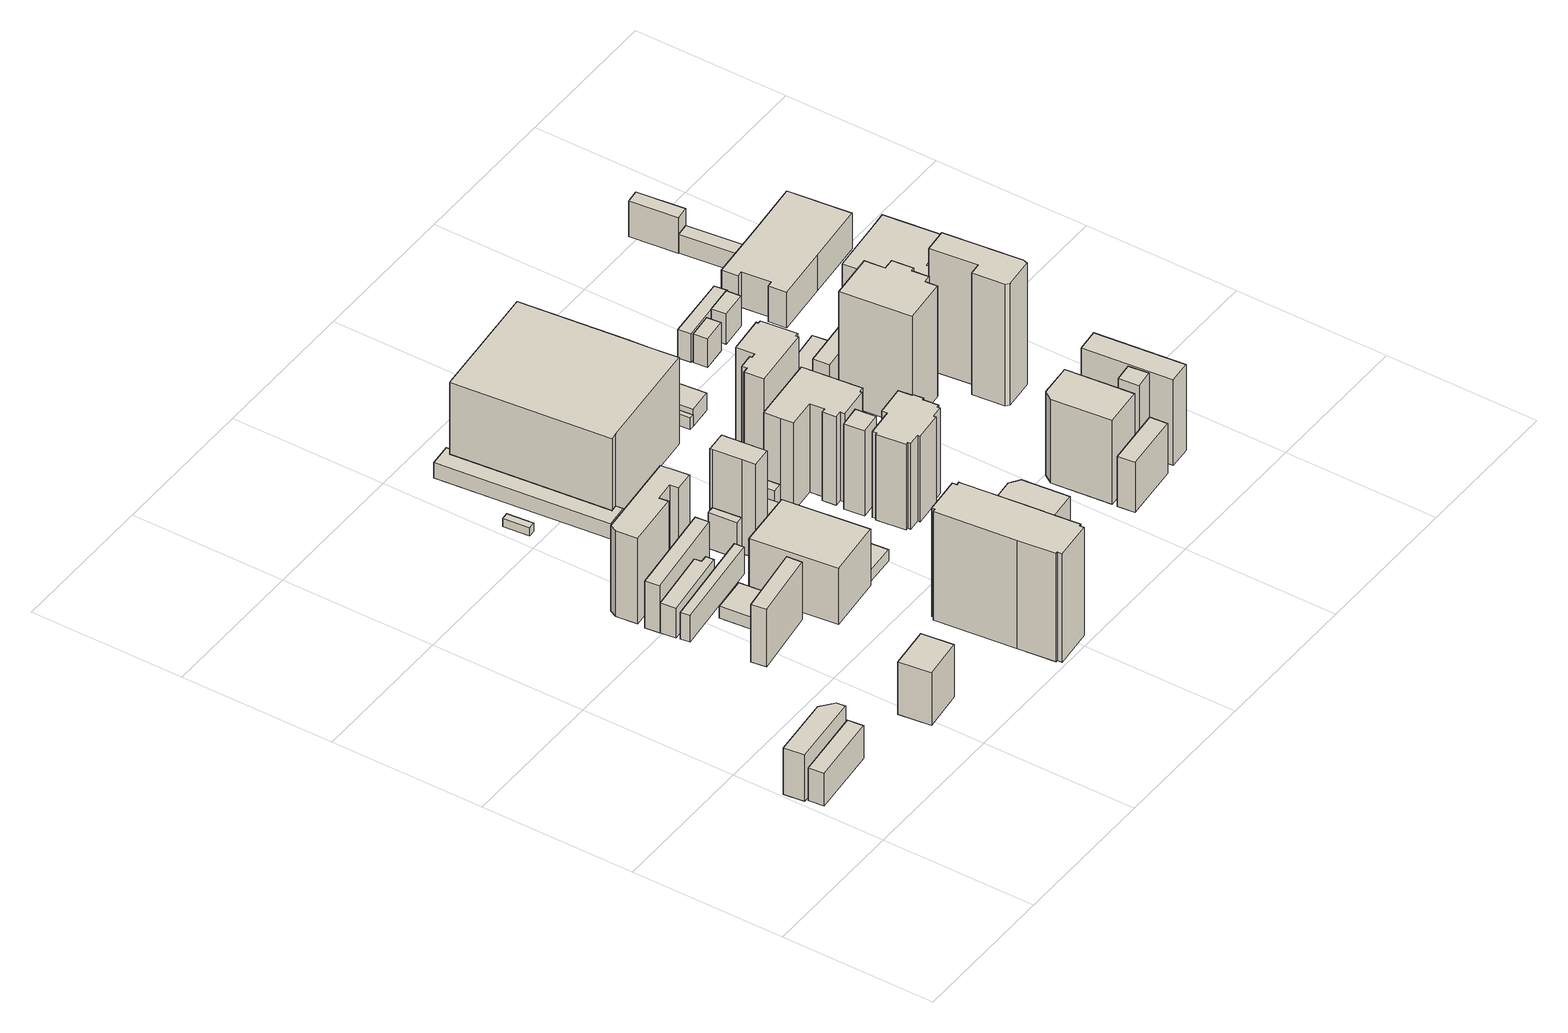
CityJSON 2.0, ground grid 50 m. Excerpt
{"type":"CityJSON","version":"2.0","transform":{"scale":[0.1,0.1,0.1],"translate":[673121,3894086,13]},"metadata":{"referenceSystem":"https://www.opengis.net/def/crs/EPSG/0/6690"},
"CityObjects":{
"building1":{"type":"Building","attributes":{"class":"3001","usage":"401","measuredHeight":16.8,"storeysAboveGround":4,"BuildingDetailAttribute.totalFloorArea":469.51,"BuildingDetailAttribute.buildingFootprintArea":117.38,"BuildingDetailAttribute.buildingRoofEdgeArea":117.38,"BuildingDetailAttribute.urbanPlanType":"21","BuildingDetailAttribute.landUseType":"212","BuildingDetailAttribute.surveyYear":2021,"BuildingIDAttribute.prefecture":"23","BuildingIDAttribute.city":"23106"},"address":[{"country":"日本","locality":"愛知県名古屋市"}],"geometry":[{"type":"Solid","lod":"1","boundaries":[[[[0,1,2,3]],[[2,4,5,3]],[[1,6,4,2]],[[0,7,6,1]],[[3,5,7,0]],[[4,6,7,5]]]]}]},
"building2":{"type":"Building","attributes":{"class":"3002","usage":"401","measuredHeight":19.8,"storeysAboveGround":4,"BuildingDetailAttribute.totalFloorArea":614.8,"BuildingDetailAttribute.buildingFootprintArea":153.7,"BuildingDetailAttribute.buildingRoofEdgeArea":153.7,"BuildingDetailAttribute.urbanPlanType":"21","BuildingDetailAttribute.landUseType":"212","BuildingDetailAttribute.surveyYear":2021,"BuildingIDAttribute.prefecture":"23","BuildingIDAttribute.city":"23106"},"address":[{"country":"日本","locality":"愛知県名古屋市"}],"geometry":[{"type":"Solid","lod":"1","boundaries":[[[[8,9,10,11,12]],[[11,13,14,12]],[[10,15,13,11]],[[9,16,15,10]],[[8,17,16,9]],[[12,14,17,8]],[[13,15,16,17,14]]]]}]},
"building3":{"type":"Building","attributes":{"class":"3002","usage":"401","measuredHeight":37,"storeysAboveGround":5,"BuildingDetailAttribute.totalFloorArea":715.63,"BuildingDetailAttribute.buildingFootprintArea":143.13,"BuildingDetailAttribute.buildingRoofEdgeArea":143.13,"BuildingDetailAttribute.urbanPlanType":"21","BuildingDetailAttribute.landUseType":"212","BuildingDetailAttribute.surveyYear":2021,"BuildingIDAttribute.prefecture":"23","BuildingIDAttribute.city":"23106"},"address":[{"country":"日本","locality":"愛知県名古屋市"}],"geometry":[{"type":"Solid","lod":"1","boundaries":[[[[18,19,20,21]],[[20,22,23,21]],[[19,24,22,20]],[[18,25,24,19]],[[21,23,25,18]],[[22,24,25,23]]]]}]},
"building4":{"type":"Building","attributes":{"class":"3002","usage":"401","measuredHeight":21.7,"storeysAboveGround":6,"BuildingDetailAttribute.totalFloorArea":684.82,"BuildingDetailAttribute.buildingFootprintArea":114.14,"BuildingDetailAttribute.buildingRoofEdgeArea":114.14,"BuildingDetailAttribute.urbanPlanType":"21","BuildingDetailAttribute.landUseType":"212","BuildingDetailAttribute.surveyYear":2021,"BuildingIDAttribute.prefecture":"23","BuildingIDAttribute.city":"23106"},"address":[{"country":"日本","locality":"愛知県名古屋市"}],"geometry":[{"type":"Solid","lod":"1","boundaries":[[[[26,27,28,29]],[[28,30,31,29]],[[27,32,30,28]],[[26,33,32,27]],[[29,31,33,26]],[[30,32,33,31]]]]}]},
"building5":{"type":"Building","attributes":{"class":"3002","usage":"402","measuredHeight":11.7,"storeysAboveGround":3,"BuildingDetailAttribute.totalFloorArea":338.33,"BuildingDetailAttribute.buildingFootprintArea":112.78,"BuildingDetailAttribute.buildingRoofEdgeArea":112.78,"BuildingDetailAttribute.urbanPlanType":"21","BuildingDetailAttribute.landUseType":"212","BuildingDetailAttribute.surveyYear":2021,"BuildingIDAttribute.prefecture":"23","BuildingIDAttribute.city":"23106"},"address":[{"country":"日本","locality":"愛知県名古屋市"}],"geometry":[{"type":"Solid","lod":"1","boundaries":[[[[34,35,36,37,38,39]],[[38,40,41,39]],[[37,42,40,38]],[[36,43,42,37]],[[35,44,43,36]],[[34,45,44,35]],[[39,41,45,34]],[[40,42,43,44,45,41]]]]}]},
"building6":{"type":"Building","attributes":{"class":"3001","usage":"402","measuredHeight":4.3,"storeysAboveGround":1,"BuildingDetailAttribute.totalFloorArea":165.63,"BuildingDetailAttribute.buildingFootprintArea":165.63,"BuildingDetailAttribute.buildingRoofEdgeArea":165.63,"BuildingDetailAttribute.urbanPlanType":"21","BuildingDetailAttribute.landUseType":"212","BuildingDetailAttribute.surveyYear":2021,"BuildingIDAttribute.prefecture":"23","BuildingIDAttribute.city":"23106"},"address":[{"country":"日本","locality":"愛知県名古屋市中区丸の内三丁目１３２０"}],"geometry":[{"type":"Solid","lod":"1","boundaries":[[[[46,47,48,49]],[[48,50,51,49]],[[47,52,50,48]],[[46,53,52,47]],[[49,51,53,46]],[[50,52,53,51]]]]}]},
"building7":{"type":"Building","attributes":{"class":"3002","usage":"454","measuredHeight":11.7,"storeysAboveGround":3,"BuildingDetailAttribute.totalFloorArea":300,"BuildingDetailAttribute.buildingFootprintArea":100,"BuildingDetailAttribute.buildingRoofEdgeArea":100,"BuildingDetailAttribute.urbanPlanType":"21","BuildingDetailAttribute.landUseType":"223","BuildingDetailAttribute.surveyYear":2021,"BuildingIDAttribute.prefecture":"23","BuildingIDAttribute.city":"23106"},"address":[{"country":"日本","locality":"愛知県名古屋市"}],"geometry":[{"type":"Solid","lod":"1","boundaries":[[[[54,55,56,57]],[[56,58,59,57]],[[55,60,58,56]],[[54,61,60,55]],[[57,59,61,54]],[[58,60,61,59]]]]}]},
"building8":{"type":"Building","attributes":{"class":"3002","usage":"401","measuredHeight":20.9,"storeysAboveGround":5,"BuildingDetailAttribute.totalFloorArea":698.99,"BuildingDetailAttribute.buildingFootprintArea":139.8,"BuildingDetailAttribute.buildingRoofEdgeArea":139.8,"BuildingDetailAttribute.urbanPlanType":"21","BuildingDetailAttribute.landUseType":"212","BuildingDetailAttribute.surveyYear":2021,"BuildingIDAttribute.prefecture":"23","BuildingIDAttribute.city":"23106"},"address":[{"country":"日本","locality":"愛知県名古屋市"}],"geometry":[{"type":"Solid","lod":"1","boundaries":[[[[62,63,64,65]],[[64,66,67,65]],[[63,68,66,64]],[[62,69,68,63]],[[65,67,69,62]],[[66,68,69,67]]]]}]},
"building9":{"type":"Building","attributes":{"class":"3002","usage":"401","measuredHeight":35.9,"storeysAboveGround":8,"BuildingDetailAttribute.totalFloorArea":2095.09,"BuildingDetailAttribute.buildingFootprintArea":261.89,"BuildingDetailAttribute.buildingRoofEdgeArea":261.89,"BuildingDetailAttribute.urbanPlanType":"21","BuildingDetailAttribute.landUseType":"212","BuildingDetailAttribute.surveyYear":2021,"BuildingIDAttribute.prefecture":"23","BuildingIDAttribute.city":"23106"},"address":[{"country":"日本","locality":"愛知県名古屋市"}],"geometry":[{"type":"Solid","lod":"1","boundaries":[[[[70,71,72,73,74,75,76,77,78]],[[77,79,80,78]],[[76,81,79,77]],[[75,82,81,76]],[[74,83,82,75]],[[73,84,83,74]],[[72,85,84,73]],[[71,86,85,72]],[[70,87,86,71]],[[78,80,87,70]],[[79,81,82,83,84,85,86,87,80]]]]}]},
"building10":{"type":"Building","attributes":{"class":"3002","usage":"401","measuredHeight":34.3,"storeysAboveGround":5,"BuildingDetailAttribute.totalFloorArea":2662.87,"BuildingDetailAttribute.buildingFootprintArea":532.57,"BuildingDetailAttribute.buildingRoofEdgeArea":532.57,"BuildingDetailAttribute.urbanPlanType":"21","BuildingDetailAttribute.landUseType":"223","BuildingDetailAttribute.surveyYear":2021,"BuildingIDAttribute.prefecture":"23","BuildingIDAttribute.city":"23106"},"address":[{"country":"日本","locality":"愛知県名古屋市"}],"geometry":[{"type":"Solid","lod":"1","boundaries":[[[[88,89,90,91]],[[90,92,93,91]],[[89,94,92,90]],[[88,95,94,89]],[[91,93,95,88]],[[92,94,95,93]]]]}]},
"building11":{"type":"Building","attributes":{"class":"3003","usage":"422","measuredHeight":-9999,"storeysAboveGround":1,"BuildingDetailAttribute.totalFloorArea":19.69,"BuildingDetailAttribute.buildingFootprintArea":19.69,"BuildingDetailAttribute.buildingRoofEdgeArea":19.69,"BuildingDetailAttribute.urbanPlanType":"21","BuildingDetailAttribute.landUseType":"214","BuildingDetailAttribute.surveyYear":2021,"BuildingIDAttribute.prefecture":"23","BuildingIDAttribute.city":"23106"},"address":[{"country":"日本","locality":"愛知県名古屋市"}],"geometry":[{"type":"Solid","lod":"1","boundaries":[[[[96,97,98,99]],[[98,100,101,99]],[[97,102,100,98]],[[96,103,102,97]],[[99,101,103,96]],[[100,102,103,101]]]]}]},
"building12":{"type":"Building","attributes":{"class":"3002","usage":"412","measuredHeight":40.2,"storeysAboveGround":13,"BuildingDetailAttribute.totalFloorArea":7655.38,"BuildingDetailAttribute.buildingFootprintArea":588.88,"BuildingDetailAttribute.buildingRoofEdgeArea":588.88,"BuildingDetailAttribute.urbanPlanType":"21","BuildingDetailAttribute.landUseType":"211","BuildingDetailAttribute.surveyYear":2021,"BuildingIDAttribute.prefecture":"23","BuildingIDAttribute.city":"23106"},"address":[{"country":"日本","locality":"愛知県名古屋市中区丸の内三丁目１４０４－１"}],"geometry":[{"type":"Solid","lod":"1","boundaries":[[[[104,105,106,107,108,109,110,111,112,113,114,115,116,117,118,119]],[[118,120,121,119]],[[117,122,120,118]],[[116,123,122,117]],[[115,124,123,116]],[[114,125,124,115]],[[113,126,125,114]],[[112,127,126,113]],[[111,128,127,112]],[[110,129,128,111]],[[109,130,129,110]],[[108,131,130,109]],[[107,132,131,108]],[[106,133,132,107]],[[105,134,133,106]],[[104,135,134,105]],[[119,121,135,104]],[[120,122,123,124,125,126,127,128,129,130,131,132,133,134,135,121]]]]}]},
"building13":{"type":"Building","attributes":{"class":"3003","usage":"431","measuredHeight":33.9,"storeysAboveGround":1,"BuildingDetailAttribute.totalFloorArea":22.8,"BuildingDetailAttribute.buildingFootprintArea":22.8,"BuildingDetailAttribute.buildingRoofEdgeArea":22.8,"BuildingDetailAttribute.urbanPlanType":"21","BuildingDetailAttribute.landUseType":"213","BuildingDetailAttribute.surveyYear":2021,"BuildingIDAttribute.prefecture":"23","BuildingIDAttribute.city":"23106"},"address":[{"country":"日本","locality":"愛知県名古屋市"}],"geometry":[{"type":"Solid","lod":"1","boundaries":[[[[136,137,138,139]],[[138,140,141,139]],[[137,142,140,138]],[[136,143,142,137]],[[139,141,143,136]],[[140,142,143,141]]]]}]},
"building14":{"type":"Building","attributes":{"class":"3002","usage":"414","measuredHeight":26.6,"storeysAboveGround":5,"BuildingDetailAttribute.totalFloorArea":680.39,"BuildingDetailAttribute.buildingFootprintArea":136.08,"BuildingDetailAttribute.buildingRoofEdgeArea":136.08,"BuildingDetailAttribute.urbanPlanType":"21","BuildingDetailAttribute.landUseType":"211","BuildingDetailAttribute.surveyYear":2021,"BuildingIDAttribute.prefecture":"23","BuildingIDAttribute.city":"23106"},"address":[{"country":"日本","locality":"愛知県名古屋市"}],"geometry":[{"type":"Solid","lod":"1","boundaries":[[[[144,145,146,147]],[[146,148,149,147]],[[145,150,148,146]],[[144,151,150,145]],[[147,149,151,144]],[[148,150,151,149]]]]}]},
"building15":{"type":"Building","attributes":{"class":"3002","usage":"431","measuredHeight":34.9,"storeysAboveGround":2,"BuildingDetailAttribute.totalFloorArea":192.36,"BuildingDetailAttribute.buildingFootprintArea":96.18,"BuildingDetailAttribute.buildingRoofEdgeArea":96.18,"BuildingDetailAttribute.urbanPlanType":"21","BuildingDetailAttribute.landUseType":"213","BuildingDetailAttribute.surveyYear":2021,"BuildingIDAttribute.prefecture":"23","BuildingIDAttribute.city":"23106"},"address":[{"country":"日本","locality":"愛知県名古屋市"}],"geometry":[{"type":"Solid","lod":"1","boundaries":[[[[152,139,138,153,154,155,156]],[[155,157,158,156]],[[154,159,157,155]],[[153,160,159,154]],[[138,161,160,153]],[[139,162,161,138]],[[152,163,162,139]],[[156,158,163,152]],[[157,159,160,161,162,163,158]]]]}]},
"building16":{"type":"Building","attributes":{"class":"9999","usage":"422","measuredHeight":24.6,"storeysAboveGround":1,"BuildingDetailAttribute.totalFloorArea":296.07,"BuildingDetailAttribute.buildingFootprintArea":296.07,"BuildingDetailAttribute.buildingRoofEdgeArea":296.07,"BuildingDetailAttribute.urbanPlanType":"21","BuildingDetailAttribute.landUseType":"214","BuildingDetailAttribute.surveyYear":2021,"BuildingIDAttribute.prefecture":"23","BuildingIDAttribute.city":"23106"},"address":[{"country":"日本","locality":"愛知県名古屋市"}],"geometry":[{"type":"Solid","lod":"1","boundaries":[[[[164,165,166,167,168,169,170,171]],[[170,172,173,171]],[[169,174,172,170]],[[168,175,174,169]],[[167,176,175,168]],[[166,177,176,167]],[[165,178,177,166]],[[164,179,178,165]],[[171,173,179,164]],[[172,174,175,176,177,178,179,173]]]]}]},
"building17":{"type":"Building","attributes":{"class":"9999","usage":"431","measuredHeight":18.9,"storeysAboveGround":2,"BuildingDetailAttribute.totalFloorArea":33.1,"BuildingDetailAttribute.buildingFootprintArea":16.55,"BuildingDetailAttribute.buildingRoofEdgeArea":16.55,"BuildingDetailAttribute.urbanPlanType":"21","BuildingDetailAttribute.landUseType":"213","BuildingDetailAttribute.surveyYear":2021,"BuildingIDAttribute.prefecture":"23","BuildingIDAttribute.city":"23106"},"address":[{"country":"日本","locality":"愛知県名古屋市"}],"geometry":[{"type":"Solid","lod":"1","boundaries":[[[[154,180,181,155]],[[181,182,183,155]],[[180,184,182,181]],[[154,185,184,180]],[[155,183,185,154]],[[182,184,185,183]]]]}]},
"building18":{"type":"Building","attributes":{"class":"3002","usage":"412","measuredHeight":34.1,"storeysAboveGround":14,"BuildingDetailAttribute.totalFloorArea":4392.95,"BuildingDetailAttribute.buildingFootprintArea":313.78,"BuildingDetailAttribute.buildingRoofEdgeArea":313.78,"BuildingDetailAttribute.urbanPlanType":"21","BuildingDetailAttribute.landUseType":"211","BuildingDetailAttribute.surveyYear":2021,"BuildingIDAttribute.prefecture":"23","BuildingIDAttribute.city":"23106"},"address":[{"country":"日本","locality":"愛知県名古屋市中区丸の内三丁目１３１６－１"}],"geometry":[{"type":"Solid","lod":"1","boundaries":[[[[186,187,188,189]],[[188,190,191,189]],[[187,192,190,188]],[[186,193,192,187]],[[189,191,193,186]],[[190,192,193,191]]]]}]},
"building19":{"type":"Building","attributes":{"class":"3001","usage":"411","measuredHeight":6.9,"storeysAboveGround":2,"BuildingDetailAttribute.totalFloorArea":106.13,"BuildingDetailAttribute.buildingFootprintArea":53.07,"BuildingDetailAttribute.buildingRoofEdgeArea":53.07,"BuildingDetailAttribute.urbanPlanType":"21","BuildingDetailAttribute.landUseType":"211","BuildingDetailAttribute.surveyYear":2021,"BuildingIDAttribute.prefecture":"23","BuildingIDAttribute.city":"23106"},"address":[{"country":"日本","locality":"愛知県名古屋市中区丸の内三丁目１３０４－１"}],"geometry":[{"type":"Solid","lod":"1","boundaries":[[[[194,195,196,197,198,199]],[[198,200,201,199]],[[197,202,200,198]],[[196,203,202,197]],[[195,204,203,196]],[[194,205,204,195]],[[199,201,205,194]],[[200,202,203,204,205,201]]]]}]},
"building20":{"type":"Building","attributes":{"class":"3003","usage":"411","measuredHeight":6.9,"storeysAboveGround":1,"BuildingDetailAttribute.totalFloorArea":23.07,"BuildingDetailAttribute.buildingFootprintArea":23.07,"BuildingDetailAttribute.buildingRoofEdgeArea":23.07,"BuildingDetailAttribute.urbanPlanType":"21","BuildingDetailAttribute.landUseType":"211","BuildingDetailAttribute.surveyYear":2021,"BuildingIDAttribute.prefecture":"23","BuildingIDAttribute.city":"23106"},"address":[{"country":"日本","locality":"愛知県名古屋市"}],"geometry":[{"type":"Solid","lod":"1","boundaries":[[[[199,206,207,194]],[[207,208,209,194]],[[206,210,208,207]],[[199,211,210,206]],[[194,209,211,199]],[[208,210,211,209]]]]}]},
"building21":{"type":"Building","attributes":{"class":"9999","usage":"414","measuredHeight":19.8,"storeysAboveGround":2,"BuildingDetailAttribute.totalFloorArea":33.2,"BuildingDetailAttribute.buildingFootprintArea":16.6,"BuildingDetailAttribute.buildingRoofEdgeArea":16.6,"BuildingDetailAttribute.urbanPlanType":"21","BuildingDetailAttribute.landUseType":"211","BuildingDetailAttribute.surveyYear":2021,"BuildingIDAttribute.prefecture":"23","BuildingIDAttribute.city":"23106"},"address":[{"country":"日本","locality":"愛知県名古屋市"}],"geometry":[{"type":"Solid","lod":"1","boundaries":[[[[212,213,214,215]],[[214,216,217,215]],[[213,218,216,214]],[[212,219,218,213]],[[215,217,219,212]],[[216,218,219,217]]]]}]},
"building22":{"type":"Building","attributes":{"class":"9999","usage":"401","measuredHeight":17.1,"storeysAboveGround":4,"BuildingDetailAttribute.totalFloorArea":2082.73,"BuildingDetailAttribute.buildingFootprintArea":520.68,"BuildingDetailAttribute.buildingRoofEdgeArea":520.68,"BuildingDetailAttribute.urbanPlanType":"21","BuildingDetailAttribute.landUseType":"212","BuildingDetailAttribute.surveyYear":2021,"BuildingIDAttribute.prefecture":"23","BuildingIDAttribute.city":"23106"},"address":[{"country":"日本","locality":"愛知県名古屋市"}],"geometry":[{"type":"Solid","lod":"1","boundaries":[[[[220,221,222,223,224,225,226,227,228]],[[227,229,230,228]],[[226,231,229,227]],[[225,232,231,226]],[[224,233,232,225]],[[223,234,233,224]],[[222,235,234,223]],[[221,236,235,222]],[[220,237,236,221]],[[228,230,237,220]],[[229,231,232,233,234,235,236,237,230]]]]}]},
"building23":{"type":"Building","attributes":{"class":"3002","usage":"422","measuredHeight":39.3,"storeysAboveGround":7,"BuildingDetailAttribute.totalFloorArea":14061.55,"BuildingDetailAttribute.buildingFootprintArea":2008.79,"BuildingDetailAttribute.buildingRoofEdgeArea":2008.79,"BuildingDetailAttribute.urbanPlanType":"21","BuildingDetailAttribute.landUseType":"214","BuildingDetailAttribute.surveyYear":2021,"BuildingIDAttribute.prefecture":"23","BuildingIDAttribute.city":"23106"},"address":[{"country":"日本","locality":"愛知県名古屋市"}],"geometry":[{"type":"Solid","lod":"1","boundaries":[[[[238,239,240,241,242,243,244,245]],[[244,246,247,245]],[[243,248,246,244]],[[242,249,248,243]],[[241,250,249,242]],[[240,251,250,241]],[[239,252,251,240]],[[238,253,252,239]],[[245,247,253,238]],[[246,248,249,250,251,252,253,247]]]]}]},
"building24":{"type":"Building","attributes":{"class":"3002","usage":"414","measuredHeight":30.9,"storeysAboveGround":1,"BuildingDetailAttribute.totalFloorArea":45.96,"BuildingDetailAttribute.buildingFootprintArea":45.96,"BuildingDetailAttribute.buildingRoofEdgeArea":45.96,"BuildingDetailAttribute.urbanPlanType":"21","BuildingDetailAttribute.landUseType":"211","BuildingDetailAttribute.surveyYear":2021,"BuildingIDAttribute.prefecture":"23","BuildingIDAttribute.city":"23106"},"address":[{"country":"日本","locality":"愛知県名古屋市中区丸の内三丁目１３１２－１"}],"geometry":[{"type":"Solid","lod":"1","boundaries":[[[[254,255,256,257]],[[256,258,259,257]],[[255,260,258,256]],[[254,261,260,255]],[[257,259,261,254]],[[258,260,261,259]]]]}]},
"building25":{"type":"Building","attributes":{"class":"9999","usage":"414","measuredHeight":33,"storeysAboveGround":10,"BuildingDetailAttribute.totalFloorArea":3504.42,"BuildingDetailAttribute.buildingFootprintArea":350.44,"BuildingDetailAttribute.buildingRoofEdgeArea":350.44,"BuildingDetailAttribute.urbanPlanType":"21","BuildingDetailAttribute.landUseType":"211","BuildingDetailAttribute.surveyYear":2021,"BuildingIDAttribute.prefecture":"23","BuildingIDAttribute.city":"23106"},"address":[{"country":"日本","locality":"愛知県名古屋市中区丸の内三丁目１３０８"}],"geometry":[{"type":"Solid","lod":"1","boundaries":[[[[262,263,264,265,266,267,268,269,270,271,272,273,274]],[[273,275,276,274]],[[272,277,275,273]],[[271,278,277,272]],[[270,279,278,271]],[[269,280,279,270]],[[268,281,280,269]],[[267,282,281,268]],[[266,283,282,267]],[[265,284,283,266]],[[264,285,284,265]],[[263,286,285,264]],[[262,287,286,263]],[[274,276,287,262]],[[275,277,278,279,280,281,282,283,284,285,286,287,276]]]]}]},
"building26":{"type":"Building","attributes":{"class":"9999","usage":"414","measuredHeight":33,"storeysAboveGround":10,"BuildingDetailAttribute.totalFloorArea":2540.34,"BuildingDetailAttribute.buildingFootprintArea":254.03,"BuildingDetailAttribute.buildingRoofEdgeArea":254.03,"BuildingDetailAttribute.urbanPlanType":"21","BuildingDetailAttribute.landUseType":"211","BuildingDetailAttribute.surveyYear":2021,"BuildingIDAttribute.prefecture":"23","BuildingIDAttribute.city":"23106"},"address":[{"country":"日本","locality":"愛知県名古屋市"}],"geometry":[{"type":"Solid","lod":"1","boundaries":[[[[288,289,290,291,292,293,294,295,296,297,298,299,300,301,302,303,304,305,306,307]],[[306,308,309,307]],[[305,310,308,306]],[[304,311,310,305]],[[303,312,311,304]],[[302,313,312,303]],[[301,314,313,302]],[[300,315,314,301]],[[299,316,315,300]],[[298,317,316,299]],[[297,318,317,298]],[[296,319,318,297]],[[295,320,319,296]],[[294,321,320,295]],[[293,322,321,294]],[[292,323,322,293]],[[291,324,323,292]],[[290,325,324,291]],[[289,326,325,290]],[[288,327,326,289]],[[307,309,327,288]],[[308,310,311,312,313,314,315,316,317,318,319,320,321,322,323,324,325,326,327,309]]]]}]},
"building27":{"type":"Building","attributes":{"class":"3002","usage":"412","measuredHeight":42.2,"storeysAboveGround":14,"BuildingDetailAttribute.totalFloorArea":3340.79,"BuildingDetailAttribute.buildingFootprintArea":238.63,"BuildingDetailAttribute.buildingRoofEdgeArea":238.63,"BuildingDetailAttribute.urbanPlanType":"21","BuildingDetailAttribute.landUseType":"211","BuildingDetailAttribute.surveyYear":2021,"BuildingIDAttribute.prefecture":"23","BuildingIDAttribute.city":"23106"},"address":[{"country":"日本","locality":"愛知県名古屋市中区丸の内三丁目１３０６"}],"geometry":[{"type":"Solid","lod":"1","boundaries":[[[[328,329,330,331,332,333,334,335,336,337,338,339,340,341]],[[340,342,343,341]],[[339,344,342,340]],[[338,345,344,339]],[[337,346,345,338]],[[336,347,346,337]],[[335,348,347,336]],[[334,349,348,335]],[[333,350,349,334]],[[332,351,350,333]],[[331,352,351,332]],[[330,353,352,331]],[[329,354,353,330]],[[328,355,354,329]],[[341,343,355,328]],[[342,344,345,346,347,348,349,350,351,352,353,354,355,343]]]]}]},
"building28":{"type":"Building","attributes":{"class":"9999","usage":"422","measuredHeight":6.9,"storeysAboveGround":1,"BuildingDetailAttribute.totalFloorArea":102.02,"BuildingDetailAttribute.buildingFootprintArea":102.02,"BuildingDetailAttribute.buildingRoofEdgeArea":102.02,"BuildingDetailAttribute.urbanPlanType":"21","BuildingDetailAttribute.landUseType":"214","BuildingDetailAttribute.surveyYear":2021,"BuildingIDAttribute.prefecture":"23","BuildingIDAttribute.city":"23106"},"address":[{"country":"日本","locality":"愛知県名古屋市"}],"geometry":[{"type":"Solid","lod":"1","boundaries":[[[[356,357,358,243,242,359,360,361]],[[360,362,363,361]],[[359,364,362,360]],[[242,365,364,359]],[[243,366,365,242]],[[358,367,366,243]],[[357,368,367,358]],[[356,369,368,357]],[[361,363,369,356]],[[362,364,365,366,367,368,369,363]]]]}]},
"building29":{"type":"Building","attributes":{"class":"9999","usage":"422","measuredHeight":7.3,"storeysAboveGround":2,"BuildingDetailAttribute.totalFloorArea":198.18,"BuildingDetailAttribute.buildingFootprintArea":99.09,"BuildingDetailAttribute.buildingRoofEdgeArea":99.09,"BuildingDetailAttribute.urbanPlanType":"21","BuildingDetailAttribute.landUseType":"214","BuildingDetailAttribute.surveyYear":2021,"BuildingIDAttribute.prefecture":"23","BuildingIDAttribute.city":"23106"},"address":[{"country":"日本","locality":"愛知県名古屋市"}],"geometry":[{"type":"Solid","lod":"1","boundaries":[[[[356,361,360,370,371,372]],[[371,373,374,372]],[[370,375,373,371]],[[360,376,375,370]],[[361,377,376,360]],[[356,378,377,361]],[[372,374,378,356]],[[373,375,376,377,378,374]]]]}]},
"building30":{"type":"Building","attributes":{"class":"3002","usage":"402","measuredHeight":30.1,"storeysAboveGround":6,"BuildingDetailAttribute.totalFloorArea":640.78,"BuildingDetailAttribute.buildingFootprintArea":106.8,"BuildingDetailAttribute.buildingRoofEdgeArea":106.8,"BuildingDetailAttribute.urbanPlanType":"21","BuildingDetailAttribute.landUseType":"212","BuildingDetailAttribute.surveyYear":2021,"BuildingIDAttribute.prefecture":"23","BuildingIDAttribute.city":"23106"},"address":[{"country":"日本","locality":"愛知県名古屋市"}],"geometry":[{"type":"Solid","lod":"1","boundaries":[[[[379,380,381,382]],[[381,383,384,382]],[[380,385,383,381]],[[379,386,385,380]],[[382,384,386,379]],[[383,385,386,384]]]]}]},
"building31":{"type":"Building","attributes":{"class":"3002","usage":"401","measuredHeight":32.3,"storeysAboveGround":8,"BuildingDetailAttribute.totalFloorArea":2286.39,"BuildingDetailAttribute.buildingFootprintArea":285.8,"BuildingDetailAttribute.buildingRoofEdgeArea":285.8,"BuildingDetailAttribute.urbanPlanType":"21","BuildingDetailAttribute.landUseType":"212","BuildingDetailAttribute.surveyYear":2021,"BuildingIDAttribute.prefecture":"23","BuildingIDAttribute.city":"23106"},"address":[{"country":"日本","locality":"愛知県名古屋市"}],"geometry":[{"type":"Solid","lod":"1","boundaries":[[[[387,388,389,390,391]],[[390,392,393,391]],[[389,394,392,390]],[[388,395,394,389]],[[387,396,395,388]],[[391,393,396,387]],[[392,394,395,396,393]]]]}]},
"building32":{"type":"Building","attributes":{"class":"3002","usage":"401","measuredHeight":31.9,"storeysAboveGround":1,"BuildingDetailAttribute.totalFloorArea":39.75,"BuildingDetailAttribute.buildingFootprintArea":39.75,"BuildingDetailAttribute.buildingRoofEdgeArea":39.75,"BuildingDetailAttribute.urbanPlanType":"21","BuildingDetailAttribute.landUseType":"212","BuildingDetailAttribute.surveyYear":2021,"BuildingIDAttribute.prefecture":"23","BuildingIDAttribute.city":"23106"},"address":[{"country":"日本","locality":"愛知県名古屋市"}],"geometry":[{"type":"Solid","lod":"1","boundaries":[[[[397,398,399,400]],[[399,401,402,400]],[[398,403,401,399]],[[397,404,403,398]],[[400,402,404,397]],[[401,403,404,402]]]]}]},
"building33":{"type":"Building","attributes":{"class":"3002","usage":"401","measuredHeight":14.3,"storeysAboveGround":4,"BuildingDetailAttribute.totalFloorArea":339.83,"BuildingDetailAttribute.buildingFootprintArea":84.96,"BuildingDetailAttribute.buildingRoofEdgeArea":84.96,"BuildingDetailAttribute.urbanPlanType":"21","BuildingDetailAttribute.landUseType":"212","BuildingDetailAttribute.surveyYear":2021,"BuildingIDAttribute.prefecture":"23","BuildingIDAttribute.city":"23106"},"address":[{"country":"日本","locality":"愛知県名古屋市"}],"geometry":[{"type":"Solid","lod":"1","boundaries":[[[[405,406,407,408]],[[407,409,410,408]],[[406,411,409,407]],[[405,412,411,406]],[[408,410,412,405]],[[409,411,412,410]]]]}]},
"building34":{"type":"Building","attributes":{"class":"3002","usage":"412","measuredHeight":46.1,"storeysAboveGround":15,"BuildingDetailAttribute.totalFloorArea":5748.65,"BuildingDetailAttribute.buildingFootprintArea":383.24,"BuildingDetailAttribute.buildingRoofEdgeArea":383.24,"BuildingDetailAttribute.urbanPlanType":"21","BuildingDetailAttribute.landUseType":"211","BuildingDetailAttribute.surveyYear":2021,"BuildingIDAttribute.prefecture":"23","BuildingIDAttribute.city":"23106"},"address":[{"country":"日本","locality":"愛知県名古屋市"}],"geometry":[{"type":"Solid","lod":"1","boundaries":[[[[413,414,415,416,417,418,419,420,421,422]],[[421,423,424,422]],[[420,425,423,421]],[[419,426,425,420]],[[418,427,426,419]],[[417,428,427,418]],[[416,429,428,417]],[[415,430,429,416]],[[414,431,430,415]],[[413,432,431,414]],[[422,424,432,413]],[[423,425,426,427,428,429,430,431,432,424]]]]}]},
"building35":{"type":"Building","attributes":{"class":"9999","usage":"411","measuredHeight":9.7,"storeysAboveGround":3,"BuildingDetailAttribute.totalFloorArea":371.62,"BuildingDetailAttribute.buildingFootprintArea":123.87,"BuildingDetailAttribute.buildingRoofEdgeArea":123.87,"BuildingDetailAttribute.urbanPlanType":"21","BuildingDetailAttribute.landUseType":"211","BuildingDetailAttribute.surveyYear":2021,"BuildingIDAttribute.prefecture":"23","BuildingIDAttribute.city":"23106"},"address":[{"country":"日本","locality":"愛知県名古屋市"}],"geometry":[{"type":"Solid","lod":"1","boundaries":[[[[433,434,435,436,437,438,439,440]],[[439,441,442,440]],[[438,443,441,439]],[[437,444,443,438]],[[436,445,444,437]],[[435,446,445,436]],[[434,447,446,435]],[[433,448,447,434]],[[440,442,448,433]],[[441,443,444,445,446,447,448,442]]]]}]},
"building36":{"type":"Building","attributes":{"class":"3002","usage":"401","measuredHeight":38,"storeysAboveGround":10,"BuildingDetailAttribute.totalFloorArea":2164.76,"BuildingDetailAttribute.buildingFootprintArea":216.48,"BuildingDetailAttribute.buildingRoofEdgeArea":216.48,"BuildingDetailAttribute.urbanPlanType":"21","BuildingDetailAttribute.landUseType":"212","BuildingDetailAttribute.surveyYear":2021,"BuildingIDAttribute.prefecture":"23","BuildingIDAttribute.city":"23106"},"address":[{"country":"日本","locality":"愛知県名古屋市"}],"geometry":[{"type":"Solid","lod":"1","boundaries":[[[[449,450,451,452]],[[451,453,454,452]],[[450,455,453,451]],[[449,456,455,450]],[[452,454,456,449]],[[453,455,456,454]]]]}]},
"building37":{"type":"Building","attributes":{"class":"3002","usage":"413","measuredHeight":11.3,"storeysAboveGround":3,"BuildingDetailAttribute.totalFloorArea":110.31,"BuildingDetailAttribute.buildingFootprintArea":36.77,"BuildingDetailAttribute.buildingRoofEdgeArea":36.77,"BuildingDetailAttribute.urbanPlanType":"21","BuildingDetailAttribute.landUseType":"212","BuildingDetailAttribute.surveyYear":2021,"BuildingIDAttribute.prefecture":"23","BuildingIDAttribute.city":"23106"},"address":[{"country":"日本","locality":"愛知県名古屋市"}],"geometry":[{"type":"Solid","lod":"1","boundaries":[[[[457,458,459,460]],[[459,461,462,460]],[[458,463,461,459]],[[457,464,463,458]],[[460,462,464,457]],[[461,463,464,462]]]]}]},
"building38":{"type":"Building","attributes":{"class":"3002","usage":"401","measuredHeight":18.2,"storeysAboveGround":4,"BuildingDetailAttribute.totalFloorArea":498.93,"BuildingDetailAttribute.buildingFootprintArea":124.73,"BuildingDetailAttribute.buildingRoofEdgeArea":124.73,"BuildingDetailAttribute.urbanPlanType":"21","BuildingDetailAttribute.landUseType":"212","BuildingDetailAttribute.surveyYear":2021,"BuildingIDAttribute.prefecture":"23","BuildingIDAttribute.city":"23106"},"address":[{"country":"日本","locality":"愛知県名古屋市"}],"geometry":[{"type":"Solid","lod":"1","boundaries":[[[[465,466,467,468]],[[467,469,470,468]],[[466,471,469,467]],[[465,472,471,466]],[[468,470,472,465]],[[469,471,472,470]]]]}]},
"building39":{"type":"Building","attributes":{"class":"3001","usage":"411","measuredHeight":11.3,"storeysAboveGround":3,"BuildingDetailAttribute.totalFloorArea":259.56,"BuildingDetailAttribute.buildingFootprintArea":86.52,"BuildingDetailAttribute.buildingRoofEdgeArea":86.52,"BuildingDetailAttribute.urbanPlanType":"21","BuildingDetailAttribute.landUseType":"211","BuildingDetailAttribute.surveyYear":2021,"BuildingIDAttribute.prefecture":"23","BuildingIDAttribute.city":"23106"},"address":[{"country":"日本","locality":"愛知県名古屋市"}],"geometry":[{"type":"Solid","lod":"1","boundaries":[[[[473,474,475,476]],[[475,477,478,476]],[[474,479,477,475]],[[473,480,479,474]],[[476,478,480,473]],[[477,479,480,478]]]]}]},
"building40":{"type":"Building","attributes":{"class":"3002","usage":"413","measuredHeight":10.9,"storeysAboveGround":3,"BuildingDetailAttribute.totalFloorArea":126.14,"BuildingDetailAttribute.buildingFootprintArea":42.05,"BuildingDetailAttribute.buildingRoofEdgeArea":42.05,"BuildingDetailAttribute.urbanPlanType":"21","BuildingDetailAttribute.landUseType":"212","BuildingDetailAttribute.surveyYear":2021,"BuildingIDAttribute.prefecture":"23","BuildingIDAttribute.city":"23106"},"address":[{"country":"日本","locality":"愛知県名古屋市"}],"geometry":[{"type":"Solid","lod":"1","boundaries":[[[[481,482,483,484]],[[483,485,486,484]],[[482,487,485,483]],[[481,488,487,482]],[[484,486,488,481]],[[485,487,488,486]]]]}]},
"building41":{"type":"Building","attributes":{"class":"3002","usage":"412","measuredHeight":46,"storeysAboveGround":15,"BuildingDetailAttribute.totalFloorArea":3770.1,"BuildingDetailAttribute.buildingFootprintArea":251.34,"BuildingDetailAttribute.buildingRoofEdgeArea":251.34,"BuildingDetailAttribute.urbanPlanType":"21","BuildingDetailAttribute.landUseType":"211","BuildingDetailAttribute.surveyYear":2021,"BuildingIDAttribute.prefecture":"23","BuildingIDAttribute.city":"23106"},"address":[{"country":"日本","locality":"愛知県名古屋市"}],"geometry":[{"type":"Solid","lod":"1","boundaries":[[[[489,490,491,492,493,494,495,496]],[[495,497,498,496]],[[494,499,497,495]],[[493,500,499,494]],[[492,501,500,493]],[[491,502,501,492]],[[490,503,502,491]],[[489,504,503,490]],[[496,498,504,489]],[[497,499,500,501,502,503,504,498]]]]}]},
"building42":{"type":"Building","attributes":{"class":"3002","usage":"401","measuredHeight":39.9,"storeysAboveGround":8,"BuildingDetailAttribute.totalFloorArea":4115.04,"BuildingDetailAttribute.buildingFootprintArea":514.38,"BuildingDetailAttribute.buildingRoofEdgeArea":514.38,"BuildingDetailAttribute.urbanPlanType":"21","BuildingDetailAttribute.landUseType":"212","BuildingDetailAttribute.surveyYear":2021,"BuildingIDAttribute.prefecture":"23","BuildingIDAttribute.city":"23106"},"address":[{"country":"日本","locality":"愛知県名古屋市"}],"geometry":[{"type":"Solid","lod":"1","boundaries":[[[[505,506,507,508,509,510,511,512,513,514]],[[513,515,516,514]],[[512,517,515,513]],[[511,518,517,512]],[[510,519,518,511]],[[509,520,519,510]],[[508,521,520,509]],[[507,522,521,508]],[[506,523,522,507]],[[505,524,523,506]],[[514,516,524,505]],[[515,517,518,519,520,521,522,523,524,516]]]]}]},
"building43":{"type":"Building","attributes":{"class":"9999","usage":"402","measuredHeight":16.9,"storeysAboveGround":2,"BuildingDetailAttribute.totalFloorArea":1536.23,"BuildingDetailAttribute.buildingFootprintArea":768.12,"BuildingDetailAttribute.buildingRoofEdgeArea":768.12,"BuildingDetailAttribute.urbanPlanType":"21","BuildingDetailAttribute.landUseType":"212","BuildingDetailAttribute.surveyYear":2021,"BuildingIDAttribute.prefecture":"23","BuildingIDAttribute.city":"23106"},"address":[{"country":"日本","locality":"愛知県名古屋市中区丸の内三丁目１１１７"}],"geometry":[{"type":"Solid","lod":"1","boundaries":[[[[525,526,527,528,529,530,531,532,533,534]],[[533,535,536,534]],[[532,537,535,533]],[[531,538,537,532]],[[530,539,538,531]],[[529,540,539,530]],[[528,541,540,529]],[[527,542,541,528]],[[526,543,542,527]],[[525,544,543,526]],[[534,536,544,525]],[[535,537,538,539,540,541,542,543,544,536]]]]}]},
"building44":{"type":"Building","attributes":{"class":"9999","usage":"413","measuredHeight":11.7,"storeysAboveGround":2,"BuildingDetailAttribute.totalFloorArea":172.51,"BuildingDetailAttribute.buildingFootprintArea":86.25,"BuildingDetailAttribute.buildingRoofEdgeArea":86.25,"BuildingDetailAttribute.urbanPlanType":"21","BuildingDetailAttribute.landUseType":"212","BuildingDetailAttribute.surveyYear":2021,"BuildingIDAttribute.prefecture":"23","BuildingIDAttribute.city":"23106"},"address":[{"country":"日本","locality":"愛知県名古屋市"}],"geometry":[{"type":"Solid","lod":"1","boundaries":[[[[545,546,547,548]],[[547,549,550,548]],[[546,551,549,547]],[[545,552,551,546]],[[548,550,552,545]],[[549,551,552,550]]]]}]},
"building45":{"type":"Building","attributes":{"class":"3002","usage":"413","measuredHeight":12.9,"storeysAboveGround":4,"BuildingDetailAttribute.totalFloorArea":274.53,"BuildingDetailAttribute.buildingFootprintArea":68.63,"BuildingDetailAttribute.buildingRoofEdgeArea":68.63,"BuildingDetailAttribute.urbanPlanType":"21","BuildingDetailAttribute.landUseType":"212","BuildingDetailAttribute.surveyYear":2021,"BuildingIDAttribute.prefecture":"23","BuildingIDAttribute.city":"23106"},"address":[{"country":"日本","locality":"愛知県名古屋市"}],"geometry":[{"type":"Solid","lod":"1","boundaries":[[[[553,554,555,556]],[[555,557,558,556]],[[554,559,557,555]],[[553,560,559,554]],[[556,558,560,553]],[[557,559,560,558]]]]}]}
},
"vertices":[
[256,290,2],[261,239,2],[30,216,2],[25,266,2],[30,216,120],[25,266,120],[261,239,120],[256,290,120],
[17,272,2],[9,338,2],[209,358,2],[251,324,2],[254,294,2],[251,324,170],[254,294,170],[209,358,170],[9,338,170],[17,272,170],
[484,163,0],[472,267,0],[608,282,0],[620,179,0],[608,282,190],[620,179,190],[472,267,190],[484,163,190],
[656,761,3],[660,711,3],[436,679,3],[429,728,3],[436,679,210],[429,728,210],[660,711,210],[656,761,210],
[607,1010,2],[630,1012,2],[632,985,2],[400,956,2],[394,1006,2],[604,1033,2],[394,1006,110],[604,1033,110],[400,956,110],[632,985,110],[630,1012,110],[607,1010,110],
[546,759,7],[533,902,7],[647,914,7],[661,770,7],[647,914,50],[661,770,50],[533,902,50],[546,759,50],
[406,914,3],[402,944,3],[730,984,3],[733,953,3],[730,984,100],[733,953,100],[402,944,100],[406,914,100],
[394,1008,1],[389,1054,1],[695,1091,1],[700,1047,1],[695,1091,170],[700,1047,170],[389,1054,170],[394,1008,170],
[385,1148,1],[397,1172,1],[688,1202,1],[699,1112,1],[635,1105,1],[632,1134,1],[569,1127,1],[573,1098,1],[392,1079,1],[573,1098,310],[392,1079,310],[569,1127,310],[632,1134,310],[635,1105,310],[699,1112,310],[688,1202,310],[397,1172,310],[385,1148,310],
[883,632,7],[693,612,7],[662,890,7],[852,908,7],[662,890,210],[852,908,210],[693,612,210],[883,632,210],
[553,1533,10],[530,1531,10],[522,1616,10],[545,1618,10],[522,1616,40],[545,1618,40],[530,1531,40],[553,1533,40],
[1026,154,8],[1026,148,8],[1037,37,8],[1030,36,8],[1031,21,8],[902,8,8],[901,24,8],[895,23,8],[881,145,8],[854,406,8],[866,408,8],[865,418,8],[986,430,8],[988,415,8],[999,417,8],[1000,411,8],[999,417,400],[1000,411,400],[988,415,400],[986,430,400],[865,418,400],[866,408,400],[854,406,400],[881,145,400],[895,23,400],[901,24,400],[902,8,400],[1031,21,400],[1030,36,400],[1037,37,400],[1026,148,400],[1026,154,400],
[769,1000,11],[760,1092,11],[785,1094,11],[794,1002,11],[785,1094,140],[794,1002,140],[760,1092,140],[769,1000,140],
[1000,411,9],[1053,415,9],[1078,160,9],[1026,154,9],[1078,160,150],[1026,154,150],[1053,415,150],[1000,411,150],
[798,958,11],[784,1102,11],[785,1102,11],[851,1108,11],[865,965,11],[851,1108,350],[865,965,350],[785,1102,350],[784,1102,350],[785,1094,350],[794,1002,350],[798,958,350],
[698,1370,4],[721,1373,4],[723,1349,4],[649,1342,4],[595,1894,4],[667,1901,4],[669,1880,4],[649,1878,4],[669,1880,60],[649,1878,60],[667,1901,60],[595,1894,60],[649,1342,60],[723,1349,60],[721,1373,60],[698,1370,60],
[783,1127,11],[848,1133,11],[848,1133,50],[851,1108,50],[783,1127,50],[785,1102,50],
[891,640,9],[863,939,9],[967,948,9],[995,648,9],[967,948,50],[995,648,50],[863,939,50],[891,640,50],
[969,1051,11],[975,996,11],[935,992,11],[937,974,11],[895,969,11],[887,1042,11],[895,969,70],[887,1042,70],[937,974,70],[935,992,70],[975,996,70],[969,1051,70],
[884,1070,11],[966,1078,11],[966,1078,60],[969,1051,60],[884,1070,60],[887,1042,60],
[989,1023,12],[983,1075,12],[1015,1078,12],[1020,1026,12],[1015,1078,90],[1020,1026,90],[983,1075,90],[989,1023,90],
[1365,292,9],[1230,278,9],[1228,305,9],[1199,303,9],[1205,243,9],[1092,232,9],[1072,442,9],[1318,467,9],[1350,444,9],[1318,467,150],[1350,444,150],[1072,442,150],[1092,232,150],[1205,243,150],[1199,303,150],[1228,305,150],[1230,278,150],[1365,292,150],
[698,1370,7],[649,1878,7],[669,1880,7],[1041,1916,7],[1075,1571,7],[1081,1503,7],[1091,1409,7],[721,1373,7],[1091,1409,320],[721,1373,320],[1081,1503,320],[1075,1571,320],[1041,1916,320],[669,1880,320],[649,1878,320],[698,1370,320],
[1115,809,11],[1108,874,11],[1178,882,11],[1185,817,11],[1178,882,320],[1185,817,320],[1108,874,320],[1115,809,320],
[1255,908,10],[1238,906,10],[1239,899,10],[1135,889,10],[1134,903,10],[1111,901,10],[1107,945,10],[1122,946,10],[1117,993,10],[1024,984,10],[1020,1026,10],[1015,1078,10],[1236,1100,10],[1015,1078,330],[1236,1100,330],[1020,1026,330],[1024,984,330],[1117,993,330],[1122,946,330],[1107,945,330],[1111,901,330],[1134,903,330],[1135,889,330],[1239,899,330],[1238,906,330],[1255,908,330],
[1315,785,10],[1319,785,10],[1323,751,10],[1316,750,10],[1321,700,10],[1312,699,10],[1313,690,10],[1274,685,10],[1275,678,10],[1181,668,10],[1180,676,10],[1141,672,10],[1140,682,10],[1130,681,10],[1120,775,10],[1126,776,10],[1124,789,10],[1214,799,10],[1212,817,10],[1310,828,10],[1212,817,320],[1310,828,320],[1214,799,320],[1124,789,320],[1126,776,320],[1120,775,320],[1130,681,320],[1140,682,320],[1141,672,320],[1180,676,320],[1181,668,320],[1275,678,320],[1274,685,320],[1313,690,320],[1312,699,320],[1321,700,320],[1316,750,320],[1323,751,320],[1319,785,320],[1315,785,320],
[1237,1244,8],[1248,1245,8],[1261,1129,8],[1249,1128,8],[1250,1118,8],[1047,1097,8],[1040,1160,8],[1059,1162,8],[1057,1179,8],[1105,1184,8],[1106,1177,8],[1121,1179,8],[1115,1238,8],[1237,1251,8],[1115,1238,420],[1237,1251,420],[1121,1179,420],[1106,1177,420],[1105,1184,420],[1057,1179,420],[1059,1162,420],[1040,1160,420],[1047,1097,420],[1250,1118,420],[1249,1128,420],[1261,1129,420],[1248,1245,420],[1237,1244,420],
[1174,1419,7],[1159,1418,7],[1150,1510,7],[1211,1584,7],[1217,1525,7],[1164,1520,7],[1217,1525,50],[1164,1520,50],[1211,1584,50],[1075,1571,50],[1081,1503,50],[1150,1510,50],[1159,1418,50],[1174,1419,50],
[1210,1596,7],[1236,1599,7],[1253,1427,7],[1236,1599,70],[1253,1427,70],[1210,1596,70],[1217,1525,70],[1164,1520,70],[1174,1419,70],
[1731,272,9],[1736,216,9],[1547,198,9],[1541,253,9],[1547,198,190],[1541,253,190],[1736,216,190],[1731,272,190],
[1544,493,7],[1652,503,7],[1673,284,7],[1543,271,7],[1524,463,7],[1543,271,310],[1524,463,310],[1673,284,310],[1652,503,310],[1544,493,310],
[1751,358,11],[1759,293,11],[1698,286,11],[1691,351,11],[1698,286,320],[1691,351,320],[1759,293,320],[1751,358,320],
[1741,394,11],[1671,386,11],[1656,505,11],[1727,513,11],[1656,505,140],[1727,513,140],[1671,386,140],[1741,394,140],
[1506,913,9],[1482,1141,9],[1632,1156,9],[1639,1091,9],[1675,1094,9],[1682,1025,9],[1669,1024,9],[1675,969,9],[1651,967,9],[1655,928,9],[1651,967,410],[1655,928,410],[1675,969,410],[1669,1024,410],[1682,1025,410],[1675,1094,410],[1639,1091,410],[1632,1156,410],[1482,1141,410],[1506,913,410],
[1597,1252,7],[1603,1253,7],[1607,1222,7],[1450,1203,7],[1441,1279,7],[1460,1281,7],[1460,1286,7],[1591,1302,7],[1460,1286,100],[1591,1302,100],[1460,1281,100],[1441,1279,100],[1450,1203,100],[1607,1222,100],[1603,1253,100],[1597,1252,100],
[1772,221,10],[1743,509,10],[1817,517,10],[1846,228,10],[1817,517,320],[1846,228,320],[1743,509,320],[1772,221,320],
[1402,1572,7],[1482,1581,7],[1487,1536,7],[1407,1527,7],[1487,1536,110],[1407,1527,110],[1482,1581,110],[1402,1572,110],
[1444,1145,8],[1438,1198,8],[1669,1223,8],[1674,1169,8],[1669,1223,170],[1674,1169,170],[1438,1198,170],[1444,1145,170],
[1611,1599,7],[1400,1577,7],[1395,1618,7],[1606,1639,7],[1395,1618,110],[1606,1639,110],[1400,1577,110],[1611,1599,110],
[1509,1584,11],[1598,1593,11],[1602,1546,11],[1514,1537,11],[1602,1546,120],[1514,1537,120],[1598,1593,120],[1509,1584,120],
[1840,766,10],[1835,750,10],[1736,740,10],[1725,749,10],[1714,854,10],[1753,858,10],[1736,1011,10],[1812,1019,10],[1736,1011,450],[1812,1019,450],[1753,858,450],[1714,854,450],[1725,749,450],[1736,740,450],[1835,750,450],[1840,766,450],
[1804,1033,11],[1752,1027,11],[1749,1057,11],[1697,1051,11],[1675,1259,11],[1848,1277,11],[1912,1284,11],[1935,1077,11],[1853,1068,11],[1801,1062,11],[1853,1068,320],[1801,1062,320],[1935,1077,320],[1912,1284,320],[1848,1277,320],[1675,1259,320],[1697,1051,320],[1749,1057,320],[1752,1027,320],[1804,1033,320],
[2048,1476,11],[1844,1455,11],[1665,1436,11],[1659,1495,11],[1678,1497,11],[1669,1590,11],[1649,1588,11],[1644,1640,11],[1840,1659,11],[2027,1679,11],[1840,1659,140],[2027,1679,140],[1644,1640,140],[1649,1588,140],[1669,1590,140],[1678,1497,140],[1659,1495,140],[1665,1436,140],[1844,1455,140],[2048,1476,140],
[1786,1668,13],[1764,1863,13],[1808,1868,13],[1830,1673,13],[1808,1868,80],[1830,1673,80],[1764,1863,80],[1786,1668,80],
[1764,1863,11],[1747,2018,11],[1791,2023,11],[1808,1868,11],[1791,2023,140],[1808,1868,140],[1747,2018,140],[1764,1863,140]
]}
